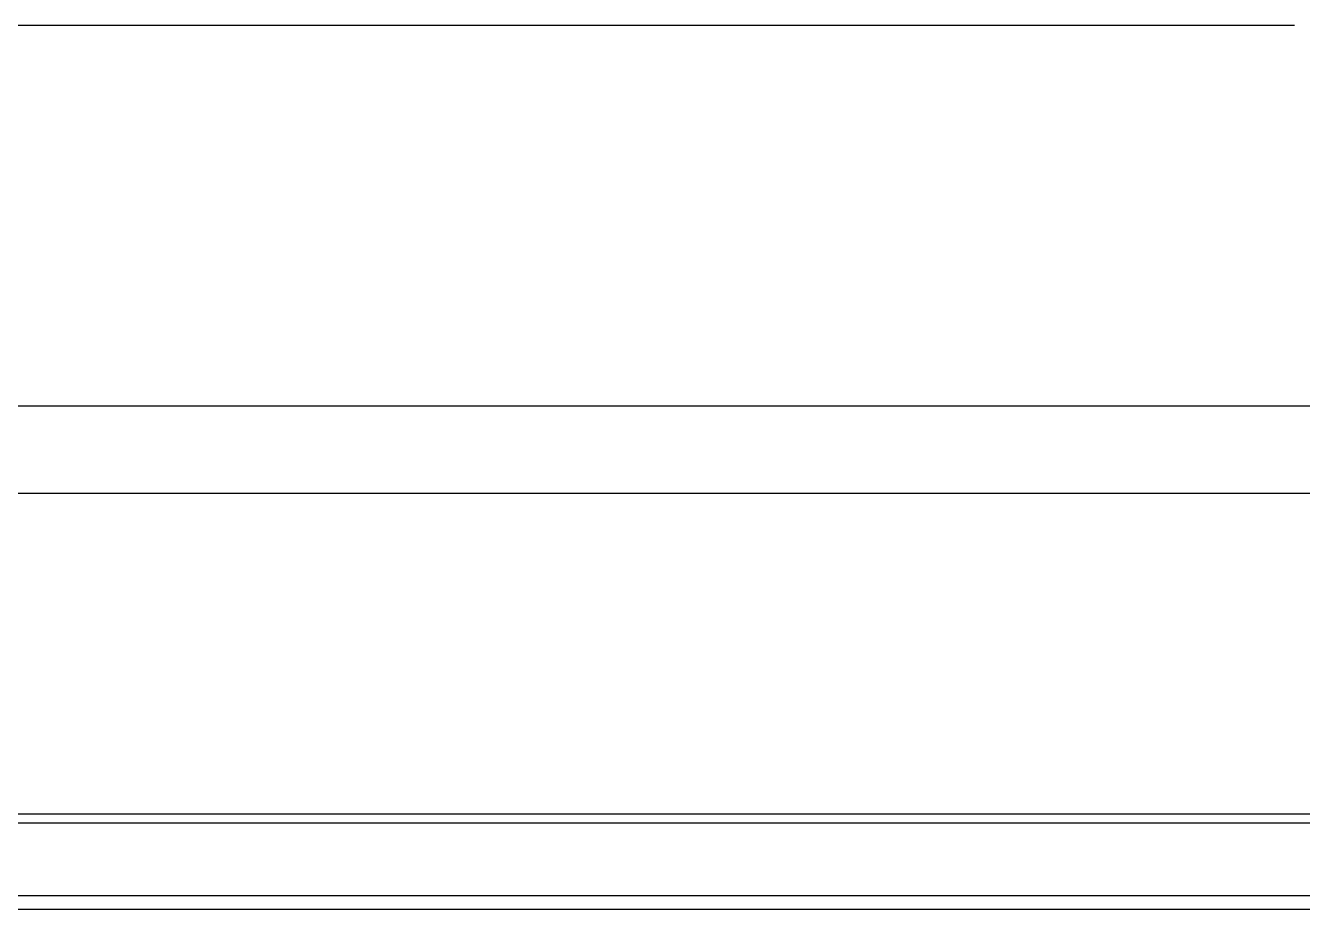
# Model space of a CAD drawing. Extents: x 198753 to 882193, y -399300 to 132460.
# Drawn here: x 389814 to 403905, y -1050 to 8700 of the extents above; entities that cross this region are included whole.
import ezdxf

# ---------------------------------------------------------------- set-up
doc = ezdxf.new("R2010")
doc.units = 0
doc.header["$LTSCALE"] = 1000
doc.header["$MEASUREMENT"] = 0
doc.layers.add('04-不打印_辅助线', color=165, linetype='Continuous', plot=False)

msp = doc.modelspace()

# ---------------------------------------------------------------- linework, layer by layer
at = {"layer": '04-不打印_辅助线', "color": 251}
for p, q in [((403818.2, 8700), (338573.5, 8700)), ((409164, 4500), (376147.8, 4500)), ((408384.2, 3540), (338573.5, 3540)), ((419311, 0), (338573.5, 0)), ((419311, -100), (338573.5, -100)), ((419311, -900), (338573.5, -900)), ((419311, -1050), (338573.5, -1050))]:
    msp.add_line(p, q, dxfattribs=at)

doc.saveas('drawing.dxf')
